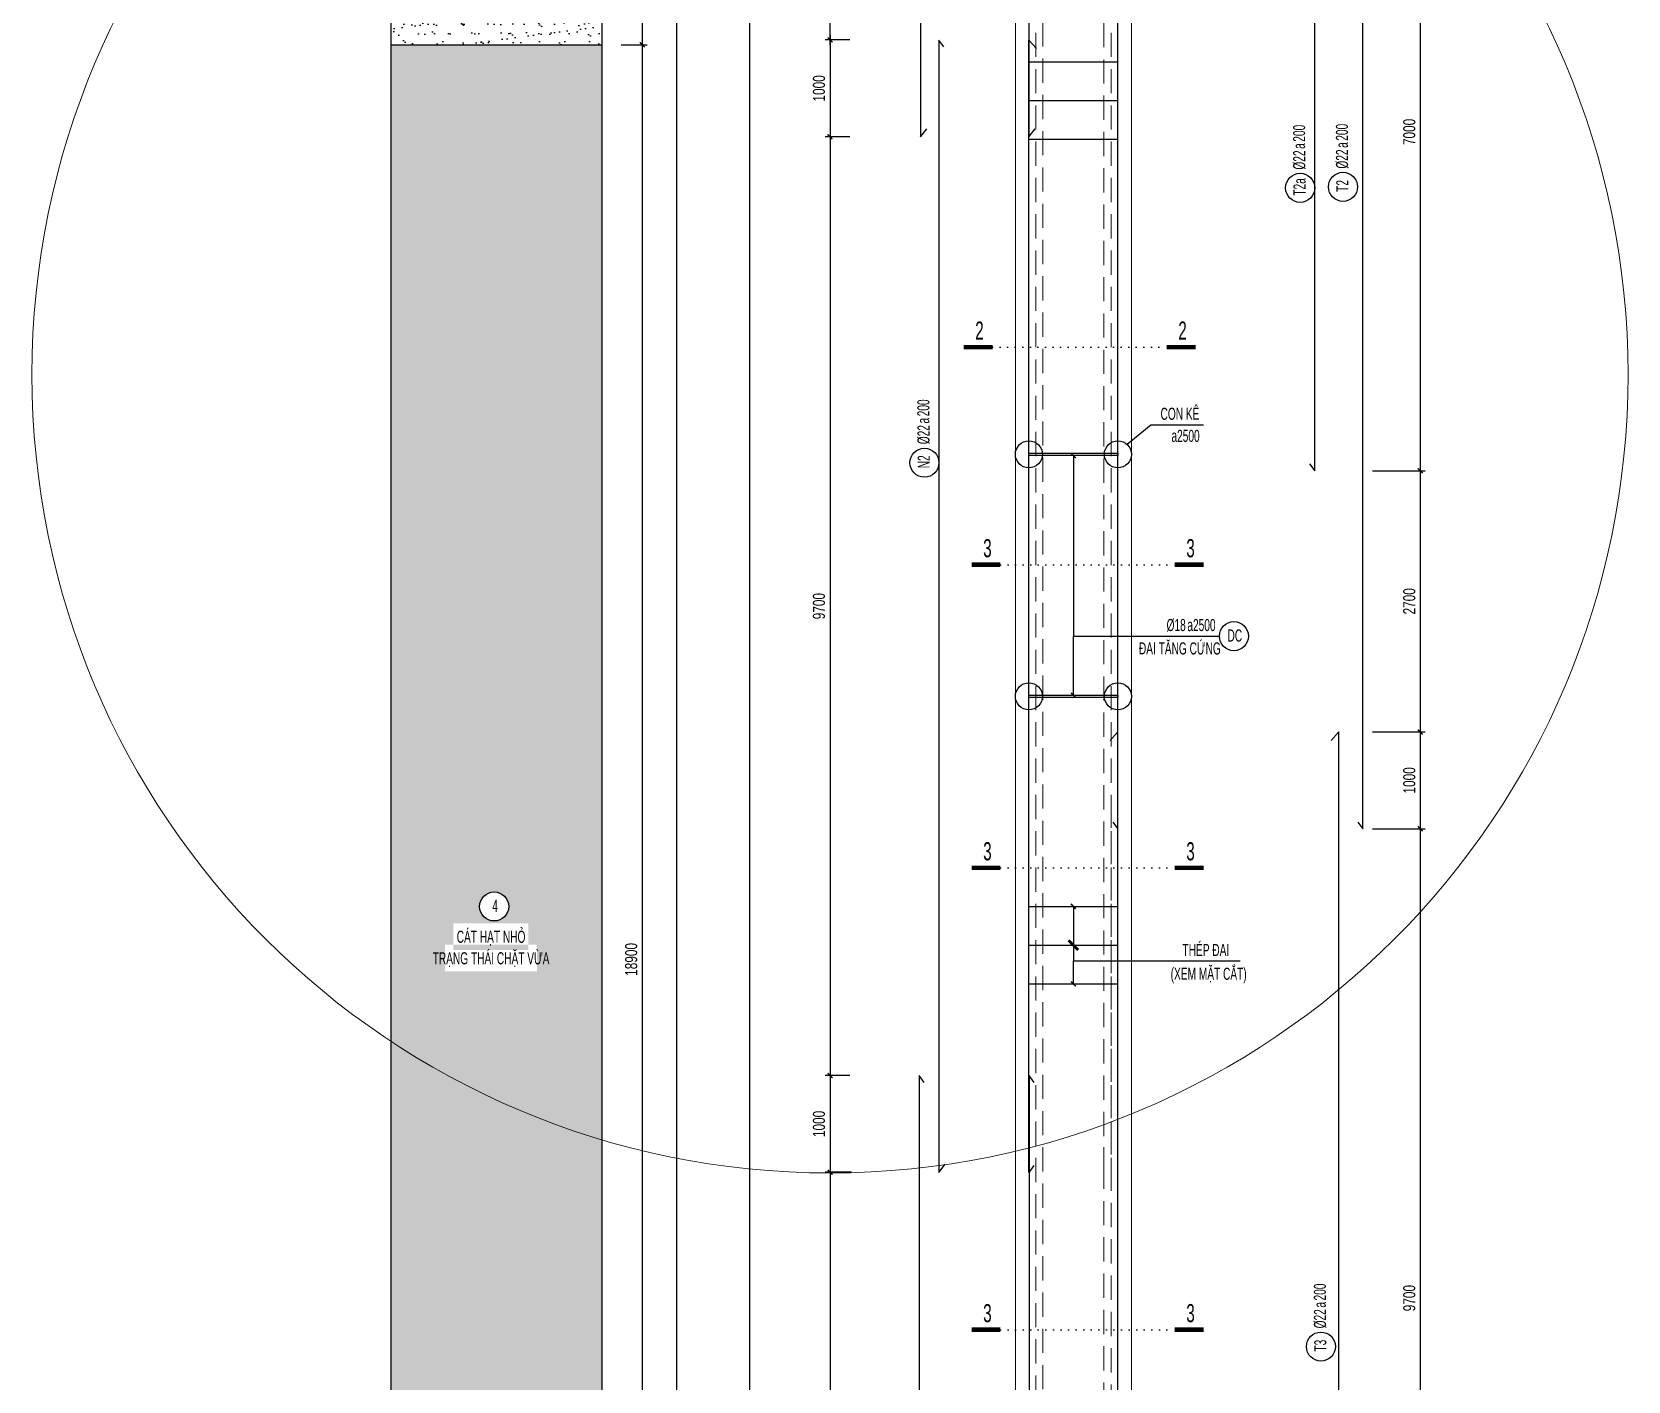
# Model space of a CAD drawing. Header units: millimetres. Extents: x -147841 to 368790, y -162721 to 84261.
# Drawn here: x 171585 to 188084, y -120567 to -106627 of the extents above; entities that cross this region are included whole.
import ezdxf
from ezdxf.enums import TextEntityAlignment as Align

# ---------------------------------------------------------------- set-up
doc = ezdxf.new("R2010")
doc.units = ezdxf.units.MM
doc.header["$LTSCALE"] = 1000
doc.header["$MEASUREMENT"] = 0
doc.header["$PDMODE"] = 1
doc.header["$PDSIZE"] = -10
doc.linetypes.add('DASHED', pattern=[0.75, 0.5, -0.25])
doc.linetypes.add('DOT', pattern=[0.25, 0, -0.25])
doc.layers.get('0').update_dxf_attribs({"linetype": 'CONTINUOUS', "lineweight": 18})
doc.layers.get('DEFPOINTS').update_dxf_attribs({"color": 5, "linetype": 'CONTINUOUS', "lineweight": 18})
for name, color, linetype, lineweight in [('0-THAY', 7, 'CONTINUOUS', 18), ('ccu11-Dim', 8, 'CONTINUOUS', 18), ('DIM', 8, 'CONTINUOUS', 18)]:
    doc.layers.add(name, color=color, linetype=linetype, lineweight=lineweight)
for name, color, linetype in [('0-THEP-CHU', 4, 'CONTINUOUS'), ('ccu11-Manh', 8, 'CONTINUOUS'), ('ccu11-Thay', 7, 'CONTINUOUS'), ('KC-Chidan', 9, 'CONTINUOUS'), ('KC-Cotthep', 8, 'CONTINUOUS'), ('KC-Dim', 8, 'CONTINUOUS'), ('KC-Hatch', 251, 'CONTINUOUS'), ('KC-Text', 31, 'CONTINUOUS'), ('KC-Thay', 7, 'CONTINUOUS'), ('THEPDAI', 6, 'CONTINUOUS')]:
    doc.layers.add(name, color=color, linetype=linetype)
doc.styles.add('ARIAL', font='arial.ttf', dxfattribs={"width": 0.7})
doc.styles.add('ccu11-dim', font='vnsimli.shx', dxfattribs={"width": 0.65, "bigfont": 'bigfont.shx'})
doc.dimstyles.new('2.5-50', dxfattribs={"dimscale": 50, "dimtxt": 2.5, "dimasz": 1, "dimexe": 1, "dimexo": 2, "dimgap": 1, "dimtad": 1, "dimdec": 1, "dimdsep": 46, "dimtxsty": 'ARIAL', "dimblk": 'ARCHTICK', "dimcen": -1, "dimdle": 1, "dimclrd": 256, "dimclre": 256, "dimclrt": 3, "dimadec": 0, "dimazin": 2, "dimtfac": 0.1, "dimtdec": 1, "dimtmove": 0, "dimatfit": 1, "dimldrblk": 'ARCHTICK', "dimfxl": 1, "dimtvp": 0.833333, "dimtfill": 1, "dimtolj": 1, "dimtzin": 12, "dimarcsym": 0})
doc.dimstyles.new('ccu11-100x2', dxfattribs={"dimscale": 100, "dimtxt": 2.5, "dimasz": 1, "dimexe": 1, "dimexo": 2, "dimgap": 1, "dimtad": 1, "dimdec": 0, "dimlfac": 0.5, "dimdsep": 46, "dimtxsty": 'ccu11-dim', "dimblk": 'ARCHTICK', "dimcen": -1, "dimdle": 1, "dimclrd": 256, "dimclre": 256, "dimclrt": 31, "dimadec": 0, "dimazin": 2, "dimtfac": 0.1, "dimtdec": 0, "dimtmove": 0, "dimatfit": 1, "dimldrblk": 'ARCHTICK', "dimfxl": 1, "dimtvp": 0.833333, "dimtolj": 1, "dimtzin": 12, "dimarcsym": 0})

# ---------------------------------------------------------------- blocks, each defined once
blk = doc.blocks.new('att_thep_2')
blk.add_circle((-300, 0), 300)
at = {"color": 3, "style": 'ARIAL', "width": 0.6}
blk.add_attdef('DK', text='', height=250, dxfattribs=at).set_placement((467, 105), align=Align.CENTER)
at = {"color": 31, "style": 'ARIAL', "width": 0.6}
blk.add_attdef('SH', text='', height=250, dxfattribs=at).set_placement((-281, -111), align=Align.CENTER)
at = {"color": 2, "style": 'ARIAL', "width": 0.6}
blk.add_attdef('KC', text='', height=250, dxfattribs=at).set_placement((472, -355), align=Align.CENTER)
blk = doc.blocks.new('_ARCHTICK')
at = {"color": 0, "linetype": 'ByBlock', "const_width": 0.3}
blk.add_lwpolyline([(-0.5, -0.5), (0.5, 0.5)], dxfattribs=at)
blk = doc.blocks.new('*D376')
at = {"layer": 'DEFPOINTS', "color": 0, "ltscale": 3000, "transparency": 16777216}
for p in [(177576, -101260), (177576, -106760), (177894, -106760)]:
    blk.add_point(p, dxfattribs=at)
at = {"layer": 'KC-Dim', "lineweight": -2, "ltscale": 3000, "transparency": 16777216}
for p, q in [((177676, -101260), (177944, -101260)), ((177894, -101210), (177894, -106810)), ((177676, -106760), (177944, -106760))]:
    blk.add_line(p, q, dxfattribs=at)
at = {"layer": 'KC-Dim', "lineweight": -2, "ltscale": 3000, "transparency": 16777216, "xscale": 50, "yscale": 50, "zscale": 50}
for p, rotation in [((177894, -101260), 90), ((177894, -106760), 270)]:
    blk.add_blockref('_ARCHTICK', p, dxfattribs=dict(at, rotation=rotation))
at = {"layer": 'KC-Dim', "color": 3, "ltscale": 3000, "transparency": 16777216, "insert": (177780, -104010), "char_height": 125, "attachment_point": 5, "rotation": 90, "style": 'ARIAL', "bg_fill": 3, "box_fill_scale": 1.25, "bg_fill_color": 256, "bg_fill_true_color": 13158600, "bg_fill_transparency": 0}
blk.add_mtext('\\A1;5500', dxfattribs=at)
blk = doc.blocks.new('*D310')
at = {"layer": 'DEFPOINTS', "color": 0, "linetype": 'ByBlock', "ltscale": 30, "transparency": 16777216}
for p in [(180140, -106710), (179835, -107710), (180140, -107710)]:
    blk.add_point(p, dxfattribs=at)
at = {"layer": 'KC-Dim', "linetype": 'ByBlock', "lineweight": -2, "ltscale": 30, "transparency": 16777216}
for p, q in [((180040, -106710), (179785, -106710)), ((179835, -106660), (179835, -107760)), ((180040, -107710), (179785, -107710))]:
    blk.add_line(p, q, dxfattribs=at)
at = {"layer": 'KC-Dim', "linetype": 'ByBlock', "lineweight": -2, "ltscale": 30, "transparency": 16777216, "xscale": 50, "yscale": 50, "zscale": 50}
for p, rotation in [((179835, -106710), 90), ((179835, -107710), 270)]:
    blk.add_blockref('_ARCHTICK', p, dxfattribs=dict(at, rotation=rotation))
at = {"layer": 'KC-Dim', "color": 3, "linetype": 'ByBlock', "ltscale": 30, "transparency": 16777216, "insert": (179721, -107210), "char_height": 125, "attachment_point": 5, "rotation": 90, "style": 'ARIAL', "bg_fill": 3, "box_fill_scale": 1.25, "bg_fill_color": 256, "bg_fill_true_color": 13158600, "bg_fill_transparency": 0}
blk.add_mtext('\\A1;1000', dxfattribs=at)
blk = doc.blocks.new('*D311')
at = {"layer": 'DEFPOINTS', "color": 0, "ltscale": 3000, "transparency": 16777216}
for p in [(180140, -117410), (179835, -118410), (180140, -118410)]:
    blk.add_point(p, dxfattribs=at)
at = {"layer": 'DIM', "lineweight": -2, "ltscale": 3000, "transparency": 16777216}
for p, q in [((180040, -117410), (179785, -117410)), ((179835, -117360), (179835, -118460)), ((180040, -118410), (179785, -118410))]:
    blk.add_line(p, q, dxfattribs=at)
at = {"layer": 'DIM', "lineweight": -2, "ltscale": 3000, "transparency": 16777216, "xscale": 50, "yscale": 50, "zscale": 50}
for p, rotation in [((179835, -117410), 90), ((179835, -118410), 270)]:
    blk.add_blockref('_ARCHTICK', p, dxfattribs=dict(at, rotation=rotation))
at = {"layer": 'DIM', "color": 3, "ltscale": 3000, "transparency": 16777216, "insert": (179721, -117910), "char_height": 125, "attachment_point": 5, "rotation": 90, "style": 'ARIAL', "bg_fill": 3, "box_fill_scale": 1.25, "bg_fill_color": 256, "bg_fill_true_color": 13158600, "bg_fill_transparency": 0}
blk.add_mtext('\\A1;1000', dxfattribs=at)
blk = doc.blocks.new('*D312')
at = {"layer": 'DEFPOINTS', "color": 0, "ltscale": 3000, "transparency": 16777216}
for p in [(185344, -104160), (185344, -111160), (185936, -111160)]:
    blk.add_point(p, dxfattribs=at)
at = {"layer": 'DIM', "lineweight": -2, "ltscale": 3000, "transparency": 16777216}
for p, q in [((185936, -104110), (185936, -111210)), ((185444, -104160), (185986, -104160)), ((185444, -111160), (185986, -111160))]:
    blk.add_line(p, q, dxfattribs=at)
at = {"layer": 'DIM', "lineweight": -2, "ltscale": 3000, "transparency": 16777216, "xscale": 50, "yscale": 50, "zscale": 50}
for p, rotation in [((185936, -104160), 90), ((185936, -111160), 270)]:
    blk.add_blockref('_ARCHTICK', p, dxfattribs=dict(at, rotation=rotation))
at = {"layer": 'DIM', "color": 3, "ltscale": 3000, "transparency": 16777216, "insert": (185823, -107660), "char_height": 125, "attachment_point": 5, "rotation": 90, "style": 'ARIAL', "bg_fill": 3, "box_fill_scale": 1.25, "bg_fill_color": 256, "bg_fill_true_color": 13158600, "bg_fill_transparency": 0}
blk.add_mtext('\\A1;7000', dxfattribs=at)
blk = doc.blocks.new('*D313')
at = {"layer": 'DEFPOINTS', "color": 0, "ltscale": 3000, "transparency": 16777216}
for p in [(180140, -107710), (179835, -117410), (180140, -117410)]:
    blk.add_point(p, dxfattribs=at)
at = {"layer": 'DIM', "lineweight": -2, "ltscale": 3000, "transparency": 16777216}
for p, q in [((180040, -107710), (179785, -107710)), ((179835, -107660), (179835, -117460)), ((180040, -117410), (179785, -117410))]:
    blk.add_line(p, q, dxfattribs=at)
at = {"layer": 'DIM', "lineweight": -2, "ltscale": 3000, "transparency": 16777216, "xscale": 50, "yscale": 50, "zscale": 50}
for p, rotation in [((179835, -107710), 90), ((179835, -117410), 270)]:
    blk.add_blockref('_ARCHTICK', p, dxfattribs=dict(at, rotation=rotation))
at = {"layer": 'DIM', "color": 3, "ltscale": 3000, "transparency": 16777216, "insert": (179721, -112560), "char_height": 125, "attachment_point": 5, "rotation": 90, "style": 'ARIAL', "bg_fill": 3, "box_fill_scale": 1.25, "bg_fill_color": 256, "bg_fill_true_color": 13158600, "bg_fill_transparency": 0}
blk.add_mtext('\\A1;9700', dxfattribs=at)
blk = doc.blocks.new('*U120')
blk.add_circle((-6, 300), 300)
at = {"color": 31, "style": 'ARIAL', "width": 0.6}
blk.add_attdef('SH', text='', height=250, dxfattribs=at).set_placement((13, 189), align=Align.CENTER)
blk.add_attdef('DK', text='', height=250, dxfattribs=at).set_placement((773, 195), align=Align.RIGHT)
blk.add_attdef('KC', (953, 197), '', height=250, dxfattribs=at)
at = {"layer": 'KC-Text', "color": 31, "style": 'ARIAL', "width": 0.6}
blk.add_text('a', height=250, dxfattribs=at).set_placement((805, 199))
blk = doc.blocks.new('*D329')
at = {"layer": 'DEFPOINTS', "color": 0, "ltscale": 3000, "transparency": 16777216}
for p in [(177576, -106760), (177576, -125660), (177894, -125660)]:
    blk.add_point(p, dxfattribs=at)
at = {"layer": 'KC-Dim', "lineweight": -2, "ltscale": 3000, "transparency": 16777216}
for p, q in [((177894, -106710), (177894, -125710)), ((177676, -106760), (177944, -106760)), ((177676, -125660), (177944, -125660))]:
    blk.add_line(p, q, dxfattribs=at)
at = {"layer": 'KC-Dim', "lineweight": -2, "ltscale": 3000, "transparency": 16777216, "xscale": 50, "yscale": 50, "zscale": 50}
for p, rotation in [((177894, -106760), 90), ((177894, -125660), 270)]:
    blk.add_blockref('_ARCHTICK', p, dxfattribs=dict(at, rotation=rotation))
at = {"layer": 'KC-Dim', "color": 3, "ltscale": 3000, "transparency": 16777216, "insert": (177780, -116210), "char_height": 125, "attachment_point": 5, "rotation": 90, "style": 'ARIAL', "bg_fill": 3, "box_fill_scale": 1.25, "bg_fill_color": 256, "bg_fill_true_color": 13158600, "bg_fill_transparency": 0}
blk.add_mtext('\\A1;18900', dxfattribs=at)
blk = doc.blocks.new('*D333')
at = {"layer": 'DEFPOINTS', "color": 0, "ltscale": 3000, "transparency": 16777216}
for p in [(179456, -95960), (179001, -145960), (179456, -145960)]:
    blk.add_point(p, dxfattribs=at)
at = {"layer": 'KC-Dim', "lineweight": -2, "ltscale": 3000, "transparency": 16777216}
for p, q in [((179356, -95960), (178951, -95960)), ((179001, -95910), (179001, -146010)), ((179356, -145960), (178951, -145960))]:
    blk.add_line(p, q, dxfattribs=at)
at = {"layer": 'KC-Dim', "lineweight": -2, "ltscale": 3000, "transparency": 16777216, "xscale": 50, "yscale": 50, "zscale": 50}
for p, rotation in [((179001, -95960), 90), ((179001, -145960), 270)]:
    blk.add_blockref('_ARCHTICK', p, dxfattribs=dict(at, rotation=rotation))
at = {"layer": 'KC-Dim', "color": 3, "ltscale": 3000, "transparency": 16777216, "insert": (178887, -120960), "char_height": 125, "attachment_point": 5, "rotation": 90, "style": 'ARIAL', "bg_fill": 3, "box_fill_scale": 1.25, "bg_fill_color": 256, "bg_fill_true_color": 13158600, "bg_fill_transparency": 0}
blk.add_mtext('\\A1;50000', dxfattribs=at)
blk = doc.blocks.new('*D334')
at = {"layer": 'DEFPOINTS', "color": 0, "ltscale": 3000, "transparency": 16777216}
for p in [(180157, -118410), (179835, -128110), (180157, -128110)]:
    blk.add_point(p, dxfattribs=at)
at = {"layer": 'DIM', "lineweight": -2, "ltscale": 3000, "transparency": 16777216}
for p, q in [((180057, -118410), (179785, -118410)), ((179835, -118360), (179835, -128160)), ((180057, -128110), (179785, -128110))]:
    blk.add_line(p, q, dxfattribs=at)
at = {"layer": 'DIM', "lineweight": -2, "ltscale": 3000, "transparency": 16777216, "xscale": 50, "yscale": 50, "zscale": 50}
for p, rotation in [((179835, -118410), 90), ((179835, -128110), 270)]:
    blk.add_blockref('_ARCHTICK', p, dxfattribs=dict(at, rotation=rotation))
at = {"layer": 'DIM', "color": 3, "ltscale": 3000, "transparency": 16777216, "insert": (179721, -123260), "char_height": 125, "attachment_point": 5, "rotation": 90, "style": 'ARIAL', "bg_fill": 3, "box_fill_scale": 1.25, "bg_fill_color": 256, "bg_fill_true_color": 13158600, "bg_fill_transparency": 0}
blk.add_mtext('\\A1;9700', dxfattribs=at)
blk = doc.blocks.new('*D335')
at = {"layer": 'DEFPOINTS', "color": 0, "ltscale": 3000, "transparency": 16777216}
for p in [(185344, -113860), (185344, -114860), (185936, -114860)]:
    blk.add_point(p, dxfattribs=at)
at = {"layer": 'DIM', "lineweight": -2, "ltscale": 3000, "transparency": 16777216}
for p, q in [((185936, -113810), (185936, -114910)), ((185444, -113860), (185986, -113860)), ((185444, -114860), (185986, -114860))]:
    blk.add_line(p, q, dxfattribs=at)
at = {"layer": 'DIM', "lineweight": -2, "ltscale": 3000, "transparency": 16777216, "xscale": 50, "yscale": 50, "zscale": 50}
for p, rotation in [((185936, -113860), 90), ((185936, -114860), 270)]:
    blk.add_blockref('_ARCHTICK', p, dxfattribs=dict(at, rotation=rotation))
at = {"layer": 'DIM', "color": 3, "ltscale": 3000, "transparency": 16777216, "insert": (185823, -114360), "char_height": 125, "attachment_point": 5, "rotation": 90, "style": 'ARIAL', "bg_fill": 3, "box_fill_scale": 1.25, "bg_fill_color": 256, "bg_fill_true_color": 13158600, "bg_fill_transparency": 0}
blk.add_mtext('\\A1;1000', dxfattribs=at)
blk = doc.blocks.new('*D336')
at = {"layer": 'DEFPOINTS', "color": 0, "ltscale": 3000, "transparency": 16777216}
for p in [(185344, -114860), (185344, -124560), (185936, -124560)]:
    blk.add_point(p, dxfattribs=at)
at = {"layer": 'DIM', "lineweight": -2, "ltscale": 3000, "transparency": 16777216}
for p, q in [((185936, -114810), (185936, -124610)), ((185444, -114860), (185986, -114860)), ((185444, -124560), (185986, -124560))]:
    blk.add_line(p, q, dxfattribs=at)
at = {"layer": 'DIM', "lineweight": -2, "ltscale": 3000, "transparency": 16777216, "xscale": 50, "yscale": 50, "zscale": 50}
for p, rotation in [((185936, -114860), 90), ((185936, -124560), 270)]:
    blk.add_blockref('_ARCHTICK', p, dxfattribs=dict(at, rotation=rotation))
at = {"layer": 'DIM', "color": 3, "ltscale": 3000, "transparency": 16777216, "insert": (185823, -119710), "char_height": 125, "attachment_point": 5, "rotation": 90, "style": 'ARIAL', "bg_fill": 3, "box_fill_scale": 1.25, "bg_fill_color": 256, "bg_fill_true_color": 13158600, "bg_fill_transparency": 0}
blk.add_mtext('\\A1;9700', dxfattribs=at)
blk = doc.blocks.new('*D337')
at = {"layer": 'DEFPOINTS', "color": 0, "linetype": 'ByBlock', "ltscale": 30, "transparency": 16777216}
for p in [(179835, -96010), (180769, -96010), (180140, -106710)]:
    blk.add_point(p, dxfattribs=at)
at = {"layer": 'KC-Dim', "linetype": 'ByBlock', "lineweight": -2, "ltscale": 30, "transparency": 16777216}
for p, q in [((180669, -96010), (179785, -96010)), ((179835, -106760), (179835, -95960)), ((180040, -106710), (179785, -106710))]:
    blk.add_line(p, q, dxfattribs=at)
at = {"layer": 'KC-Dim', "linetype": 'ByBlock', "lineweight": -2, "ltscale": 30, "transparency": 16777216, "xscale": 50, "yscale": 50, "zscale": 50}
for p, rotation in [((179835, -96010), 90), ((179835, -106710), 270)]:
    blk.add_blockref('_ARCHTICK', p, dxfattribs=dict(at, rotation=rotation))
at = {"layer": 'KC-Dim', "color": 3, "linetype": 'ByBlock', "ltscale": 30, "transparency": 16777216, "insert": (179721, -101360), "char_height": 125, "attachment_point": 5, "rotation": 90, "style": 'ARIAL', "bg_fill": 3, "box_fill_scale": 1.25, "bg_fill_color": 256, "bg_fill_true_color": 13158600, "bg_fill_transparency": 0}
blk.add_mtext('\\A1;10700', dxfattribs=at)
blk = doc.blocks.new('att_thep_1')
blk.add_circle((0, 300), 300)
at = {"color": 31, "style": 'ARIAL', "width": 0.6}
blk.add_attdef('SH', text='', height=250, dxfattribs=at).set_placement((19, 189), align=Align.CENTER)
blk.add_attdef('DK', text='', height=250, dxfattribs=at).set_placement((773, 195), align=Align.RIGHT)
blk.add_attdef('KC', (953, 197), '', height=250, dxfattribs=at)
at = {"layer": 'KC-Text', "color": 31, "style": 'ARIAL', "width": 0.6}
blk.add_text('a', height=250, dxfattribs=at).set_placement((805, 199))
blk = doc.blocks.new('*U19')
at = {"color": 3, "linetype": 'DOT', "ltscale": 0.5}
blk.add_line((-1640, 0), (1239, 0), dxfattribs=at)
at = {"color": 4, "const_width": 75}
for points in [[(-2119, 0), (-1640, 0)], [(1239, 0), (1719, 0)]]:
    blk.add_lwpolyline(points, dxfattribs=at)
at = {"color": 31, "style": 'ARIAL', "width": 0.6}
for tag, p in [('MC3', (-1856, 274)), ('MC4', (1503, 274))]:
    blk.add_attdef(tag, text='', height=300, dxfattribs=at).set_placement(p, align=Align.MIDDLE_CENTER)
blk = doc.blocks.new('*D1125')
at = {"layer": 'DEFPOINTS', "color": 0, "ltscale": 3000, "transparency": 16777216}
for p in [(185344, -111160), (185344, -113860), (185936, -113860)]:
    blk.add_point(p, dxfattribs=at)
at = {"layer": 'KC-Dim', "lineweight": -2, "ltscale": 3000, "transparency": 16777216}
for p, q in [((185444, -111160), (185986, -111160)), ((185936, -111110), (185936, -113910)), ((185444, -113860), (185986, -113860))]:
    blk.add_line(p, q, dxfattribs=at)
at = {"layer": 'KC-Dim', "lineweight": -2, "ltscale": 3000, "transparency": 16777216, "xscale": 50, "yscale": 50, "zscale": 50}
for p, rotation in [((185936, -111160), 90), ((185936, -113860), 270)]:
    blk.add_blockref('_ARCHTICK', p, dxfattribs=dict(at, rotation=rotation))
at = {"layer": 'KC-Dim', "color": 3, "ltscale": 3000, "transparency": 16777216, "insert": (185823, -112510), "char_height": 125, "attachment_point": 5, "rotation": 90, "style": 'ARIAL', "bg_fill": 3, "box_fill_scale": 1.25, "bg_fill_color": 256, "bg_fill_true_color": 13158600, "bg_fill_transparency": 0}
blk.add_mtext('\\A1;2700', dxfattribs=at)

msp = doc.modelspace()

# ---------------------------------------------------------------- hatches: boundary and pattern name
at = {"layer": 'KC-Hatch', "ltscale": 3000}
h = msp.add_hatch(dxfattribs=at)
h.set_pattern_fill('CATTHO01', color=256, scale=100)
h.set_pattern_definition([(37.5, (56711.17, 0), (-6.29934, 192.68238), [0, -152, 0, -170, 0, -162.5]), (7.5, (56711.17, 0), (176.97767, 282.2146), [0, -82, 0, -137, 0, -52.5]), (327.5, (56588.17, 0), (311.41419, 0.5659), [0, -50, 0, -180, 0, -235]), (317.5, (56588.17, 0), (300.61266, 87.76756), [0, -25, 0, -118, 0, -135])])
h.paths.add_polyline_path([(177475.79, -101260.19), (175298.85, -101260.19), (175298.85, -106760.19), (177475.79, -106760.19)])
edge = h.paths.add_edge_path(flags=16)
edge.add_arc((176363.17, -103281.87), 150, 0, 360)
h.paths.add_polyline_path([(176311.61, -103371.76), (176433.75, -103371.76), (176433.75, -103180.16), (176311.61, -103180.16)], flags=0)
h.paths.add_polyline_path([(175681.44, -103953.67), (176980.89, -103953.67), (176980.89, -103677.28), (175681.44, -103677.28)], flags=16)
h.paths.add_polyline_path([(175932.43, -103731.24), (176716.96, -103731.24), (176716.96, -103454.85), (175932.43, -103454.85)], flags=16)
h = msp.add_hatch(dxfattribs=at)
h.set_pattern_fill('CATTHO01', color=256, scale=70)
h.set_pattern_definition([(37.5, (56711.17, 0), (-4.409535, 134.877664), [0, -106.4, 0, -119, 0, -113.75]), (7.5, (56711.17, 0), (123.88437, 197.55022), [0, -57.4, 0, -95.9, 0, -36.75]), (327.5, (56625.07, 0), (217.98993, 0.39613), [0, -35, 0, -126, 0, -164.5]), (317.5, (56625.07, 0), (210.42886, 61.43729), [0, -17.5, 0, -82.6, 0, -94.5])])
h.paths.add_polyline_path([(177475.79, -106760.19), (175298.85, -106760.19), (175298.85, -125660.19), (177475.79, -125660.19)])
edge = h.paths.add_edge_path(flags=16)
edge.add_arc((176363.17, -115663.08), 150, 0, 360)
h.paths.add_polyline_path([(176312.3, -115750.07), (176433.07, -115750.07), (176433.07, -115562.57), (176312.3, -115562.57)], flags=0)
h.paths.add_polyline_path([(175856, -116334.89), (176806.33, -116334.89), (176806.33, -116058.5), (175856, -116058.5)], flags=16)
h.paths.add_polyline_path([(175940.59, -116112.45), (176715.4, -116112.45), (176715.4, -115836.06), (175940.59, -115836.06)], flags=16)

# ---------------------------------------------------------------- linework, layer by layer
at = {"layer": '0-THAY'}
for p, q in [((181750.66, -95960.19), (181750.66, -145960.19)), ((182950.66, -97760.19), (182950.66, -145960.19))]:
    msp.add_line(p, q, dxfattribs=at)
at = {"layer": '0-THEP-CHU', "linetype": 'Continuous'}
for points in [[(180821.02, -96080.19), (180769.02, -96010.19), (180769.02, -107710.19), (180833.99, -107627.03)], [(181942.66, -96080.19), (181890.66, -96010.19), (181890.66, -107710.19), (181955.62, -107627.03)], [(182758.66, -114790.19), (182810.66, -114860.19), (182810.66, -103160.19), (182731.74, -103248.44)], [(184792.83, -111090.19), (184844.83, -111160.19), (184844.83, -103160.19), (184765.9, -103248.44)], [(185291.55, -114790.19), (185343.55, -114860.19), (185343.55, -103160.19), (185264.63, -103248.44)], [(181012.64, -106780.19), (180960.64, -106710.19), (180960.64, -118410.19), (181025.6, -118327.03)], [(181942.66, -118340.19), (181890.66, -118410.19), (181890.66, -106710.19), (181969.58, -106798.44)], [(182764.95, -125477.06), (182810.66, -125560.19), (182810.66, -113860.19), (182731.74, -113948.44)], [(185041.57, -125490.19), (185093.57, -125560.19), (185093.57, -113860.19), (185014.65, -113948.44)], [(180807.83, -117480.19), (180755.83, -117410.19), (180755.83, -129110.19), (180820.79, -129027.03)], [(181944.94, -117480.19), (181892.94, -117410.19), (181892.94, -129110.19), (181957.9, -129027.03)]]:
    msp.add_lwpolyline(points, dxfattribs=at)
at = {"layer": 'ccu11-Dim', "linetype": 'DASHED', "ltscale": 0.5}
for points in [[(182035.66, -143151.57), (182035.66, -95760.19), (181960.66, -95760.19), (181960.66, -143151.57)], [(182665.66, -118410.19), (182665.66, -95760.19), (182740.66, -95760.19), (182740.66, -118410.19)], [(182740.66, -114601.57), (182740.66, -145581.63), (182665.66, -145581.63), (182665.66, -118151.57)]]:
    msp.add_lwpolyline(points, dxfattribs=at)
at = {"layer": 'ccu11-Manh', "linetype": 'Continuous'}
msp.add_lwpolyline([(183694.64, -110690.55), (183151.14, -110690.55), (182907.72, -110890.66)], dxfattribs=at)
at = {"layer": 'ccu11-Manh'}
for centre in [(181890.66, -110991.55), (182810.66, -110991.55), (181890.66, -113491.55), (182810.66, -113491.55)]:
    msp.add_circle(centre, 140, dxfattribs=at)
at = {"layer": 'ccu11-Thay'}
msp.add_line((175298.85, -106760.19), (177475.79, -106760.19), dxfattribs=at)
at = {"layer": 'ccu11-Thay', "linetype": 'Continuous'}
msp.add_lwpolyline([(175298.85, -145960.19), (175298.85, -95960.19), (177475.79, -95960.19), (177475.79, -145960.19)], dxfattribs=at)
at = {"layer": 'KC-Thay', "ltscale": 3000}
msp.add_line((178247.44, -95960.19), (178247.44, -145960.19), dxfattribs=at)
at = {"layer": 'THEPDAI'}
for p, q in [((181890.66, -106933.98), (182810.66, -106933.98)), ((181890.66, -107333.98), (182810.66, -107333.98)), ((181890.66, -107733.98), (182810.66, -107733.98)), ((181890.66, -115662.4), (182810.66, -115662.4)), ((181890.66, -116062.4), (182810.66, -116062.4)), ((181890.66, -116462.4), (182810.66, -116462.4))]:
    msp.add_line(p, q, dxfattribs=at)
at = {"layer": 'THEPDAI', "color": 3}
for points in [[(181890.66, -110979.25), (182810.66, -110979.25), (182810.66, -111003.85), (181890.66, -111003.85)], [(181890.66, -113479.25), (182810.66, -113479.25), (182810.66, -113503.85), (181890.66, -113503.85)]]:
    msp.add_lwpolyline(points, close=True, dxfattribs=at)

# ---------------------------------------------------------------- block references
at = {"layer": 'KC-Chidan', "xscale": 0.625, "yscale": 0.625, "zscale": 0.625}
for p, values in [((182539.42, -109883.3), {'MC4': '2', 'MC3': '2'}), ((182621.92, -112132.15), {'MC4': '3', 'MC3': '3'}), ((182621.92, -115263.9), {'MC4': '3', 'MC3': '3'}), ((182621.92, -120036.5), {'MC4': '3', 'MC3': '3'})]:
    msp.add_blockref('*U19', p, dxfattribs=at).add_auto_attribs(values)
at = {"layer": 'KC-Cotthep'}
ref = msp.add_blockref('att_thep_1', (184844.83, -108237.51), dxfattribs=dict(at, xscale=0.5, yscale=0.5, zscale=0.5, rotation=90))
ref.add_attrib('SH', 'T2a', dxfattribs={"layer": '0', "color": 31, "height": 125, "rotation": 90, "style": 'ARIAL', "width": 0.6}).set_placement((184750.56, -108228), align=Align.CENTER)
ref.add_attrib('KC', '200', (184746.24, -107761.07), dxfattribs={"layer": '0', "color": 2, "height": 125, "rotation": 90, "style": 'ARIAL', "width": 0.6})
ref.add_attrib('DK', '%%C22', dxfattribs={"layer": '0', "color": 2, "height": 125, "rotation": 90, "style": 'ARIAL', "width": 0.6}).set_placement((184747.38, -107851.23), align=Align.RIGHT)
ref = msp.add_blockref('*U120', (180960.67, -111075.02), dxfattribs=dict(at, xscale=0.5, yscale=0.5, zscale=0.5, rotation=90))
ref.add_attrib('SH', 'N2', dxfattribs={"layer": '0', "color": 31, "height": 125, "rotation": 90, "style": 'ARIAL', "width": 0.6}).set_placement((180866.41, -111068.45), align=Align.CENTER)
ref.add_attrib('KC', '200', (180862.08, -110598.59), dxfattribs={"layer": '0', "color": 2, "height": 125, "rotation": 90, "style": 'ARIAL', "width": 0.6})
ref.add_attrib('DK', '%%C22', dxfattribs={"layer": '0', "color": 2, "height": 125, "rotation": 90, "style": 'ARIAL', "width": 0.6}).set_placement((180863.22, -110688.75), align=Align.RIGHT)
ref = msp.add_blockref('att_thep_2', (184159.85, -112870.07), dxfattribs=dict(at, xscale=0.5, yscale=0.5, zscale=0.5))
ref.add_attrib('KC', 'a2500', dxfattribs={"layer": '0', "color": 2, "height": 125, "style": 'ARIAL', "width": 0.6}).set_placement((183674.51, -112817.67), align=Align.CENTER)
ref.add_attrib('DK', '%%C18', dxfattribs={"layer": '0', "color": 215, "height": 125, "style": 'ARIAL', "width": 0.6}).set_placement((183412.97, -112817.36), align=Align.CENTER)
ref.add_attrib('SH', 'DC', dxfattribs={"layer": '0', "color": 31, "height": 125, "style": 'ARIAL', "width": 0.6}).set_placement((184019.36, -112925.81), align=Align.CENTER)
ref = msp.add_blockref('att_thep_2', (176513.17, -115663.08), dxfattribs=dict(at, xscale=0.5, yscale=0.5, zscale=0.5))
ref.add_attrib('SH', '4', dxfattribs={"layer": '0', "color": 31, "height": 125, "style": 'ARIAL', "width": 0.6}).set_placement((176372.68, -115718.82), align=Align.CENTER)
ref = msp.add_blockref('att_thep_1', (185059.6, -120210.42), dxfattribs=dict(at, xscale=0.5, yscale=0.5, zscale=0.5, rotation=90))
ref.add_attrib('SH', 'T3', dxfattribs={"layer": '0', "color": 31, "height": 125, "rotation": 90, "style": 'ARIAL', "width": 0.6}).set_placement((184965.34, -120200.91), align=Align.CENTER)
ref.add_attrib('KC', '200', (184961.02, -119733.98), dxfattribs={"layer": '0', "color": 2, "height": 125, "rotation": 90, "style": 'ARIAL', "width": 0.6})
ref.add_attrib('DK', '%%C22', dxfattribs={"layer": '0', "color": 2, "height": 125, "rotation": 90, "style": 'ARIAL', "width": 0.6}).set_placement((184962.16, -119824.14), align=Align.RIGHT)

# ---------------------------------------------------------------- texts
at = {"layer": 'KC-Text', "color": 1, "style": 'ARIAL', "width": 0.6}
for s, p in [('CON KÊ', (183251.59, -110634.5, -269219.91)), ('a2500', (183364.42, -110862.96, -269219.91)), ('ĐAI TĂNG CỨNG', (183028, -113059.14, -269219.91)), ('THÉP ĐAI', (183478.31, -116175.35, -269219.91)), ('(XEM MẶT CẮT)', (183356.24, -116420.66, -269219.91))]:
    msp.add_text(s, height=125, dxfattribs=at).set_placement(p)
for s, p in [('CÁT HẠT NHỎ', (176331.16, -116038.67)), ('TRẠNG THÁI CHẶT VỪA', (176331.16, -116261.11))]:
    msp.add_text(s, height=125, dxfattribs=at).set_placement(p, align=Align.CENTER)

# ---------------------------------------------------------------- dimensions: what is measured, and where the dimension line sits
at = {"layer": 'DIM', "ltscale": 3000}
dim = msp.add_linear_dim(base=(179834.65, -118410.19), p1=(180139.58, -117410.19), p2=(180139.58, -118410.19), angle=90, dimstyle='2.5-50', override={"dimtmove": 1, "dimfxl": 100, "dimfxlon": 1}, dxfattribs=at)
dim.commit()
dim.dimension.update_dxf_attribs({"geometry": '*D311', "text_midpoint": (179720.83, -117910.19)})
at = {"layer": 'KC-Dim', "ltscale": 3000}
dim = msp.add_linear_dim(base=(179000.82, -145960.19), p1=(179456.13, -95960.19), p2=(179456.13, -145960.19), angle=90, dimstyle='2.5-50', override={"dimtmove": 1}, dxfattribs=at)
dim.commit()
dim.dimension.update_dxf_attribs({"geometry": '*D333', "text_midpoint": (178887, -120960.19)})
dim = msp.add_linear_dim(base=(177894.22, -106760.19), p1=(177575.79, -101260.19), p2=(177575.79, -106760.19), angle=90, dimstyle='2.5-50', dxfattribs=at)
dim.commit()
dim.dimension.update_dxf_attribs({"geometry": '*D376', "text_midpoint": (177780.4, -104010.19)})
at = {"layer": 'KC-Dim', "linetype": 'ByBlock', "ltscale": 30}
dim = msp.add_linear_dim(base=(179834.65, -107710.19), p1=(180139.58, -106710.19), p2=(180139.58, -107710.19), angle=90, dimstyle='2.5-50', dxfattribs=at)
dim.commit()
dim.dimension.update_dxf_attribs({"geometry": '*D310', "text_midpoint": (179720.83, -107210.19)})

# ---------------------------------------------------------------- leaders
at = {"layer": 'ccu11-Manh', "ltscale": 3000}
for points, override in [([(182350.66, -111003.85), (182350.66, -112870.07), (183859.85, -112870.07)], {"dimasz": 0.5, "dimtad": 0}), ([(182350.66, -113479.25), (182350.66, -112870.07), (183859.85, -112870.07)], {"dimasz": 0.5, "dimtad": 0}), ([(182350.66, -115662.4), (182350.66, -116225.88), (184075.71, -116225.88)], {"dimasz": 0.5, "dimtad": 0}), ([(182350.66, -116062.4), (182350.66, -116225.88), (184075.71, -116225.88)], {"dimgap": 1, "dimtad": 0}), ([(182350.66, -116462.4), (182350.66, -116225.88), (184075.71, -116225.88)], {"dimasz": 0.5, "dimtad": 0})]:
    msp.add_leader(points, dimstyle='ccu11-100x2', override=override, dxfattribs=at)

# ---------------------------------------------------------------- next in the draw order: dimensions: what is measured, and where the dimension line sits
at = {"layer": 'DIM', "ltscale": 3000}
for base, p1, p2, picture, middle in [((185936.35, -111160.19), (185343.55, -104160.19), (185343.55, -111160.19), '*D312', (185822.53, -107660.19)), ((179834.65, -117410.19), (180139.58, -107710.19), (180139.58, -117410.19), '*D313', (179720.83, -112560.19)), ((185936.35, -114860.19), (185343.55, -113860.19), (185343.55, -114860.19), '*D335', (185822.53, -114360.19)), ((179834.65, -128110.19), (180157.08, -118410.19), (180157.08, -128110.19), '*D334', (179720.83, -123260.19))]:
    dim = msp.add_linear_dim(base=base, p1=p1, p2=p2, angle=90, dimstyle='2.5-50', override={"dimtmove": 1, "dimfxl": 100, "dimfxlon": 1}, dxfattribs=at)
    dim.commit()
    dim.dimension.update_dxf_attribs({"geometry": picture, "text_midpoint": middle})
at = {"layer": 'KC-Dim', "linetype": 'ByBlock', "ltscale": 30}
dim = msp.add_linear_dim(base=(179834.65, -96010.19), p1=(180139.58, -106710.19), p2=(180769.02, -96010.19), angle=90, dimstyle='2.5-50', dxfattribs=at)
dim.commit()
dim.dimension.update_dxf_attribs({"geometry": '*D337', "text_midpoint": (179720.83, -101360.19)})
at = {"layer": 'KC-Dim', "ltscale": 3000}
dim = msp.add_linear_dim(base=(177894.22, -125660.19), p1=(177575.79, -106760.19), p2=(177575.79, -125660.19), angle=90, dimstyle='2.5-50', dxfattribs=at)
dim.commit()
dim.dimension.update_dxf_attribs({"geometry": '*D329', "text_midpoint": (177780.4, -116210.19)})

# ---------------------------------------------------------------- next in the draw order: block references
at = {"layer": 'KC-Cotthep'}
ref = msp.add_blockref('att_thep_1', (185287.34, -108227.21), dxfattribs=dict(at, xscale=0.5, yscale=0.5, zscale=0.5, rotation=90))
ref.add_attrib('SH', 'T2', dxfattribs={"layer": '0', "color": 31, "height": 125, "rotation": 90, "style": 'ARIAL', "width": 0.6}).set_placement((185193.08, -108217.7), align=Align.CENTER)
ref.add_attrib('KC', '200', (185188.75, -107750.77), dxfattribs={"layer": '0', "color": 2, "height": 125, "rotation": 90, "style": 'ARIAL', "width": 0.6})
ref.add_attrib('DK', '%%C22', dxfattribs={"layer": '0', "color": 2, "height": 125, "rotation": 90, "style": 'ARIAL', "width": 0.6}).set_placement((185189.89, -107840.93), align=Align.RIGHT)

# ---------------------------------------------------------------- next in the draw order: dimensions: what is measured, and where the dimension line sits
at = {"layer": 'DIM', "ltscale": 3000}
dim = msp.add_linear_dim(base=(185936.35, -124560.19), p1=(185343.55, -114860.19), p2=(185343.55, -124560.19), angle=90, dimstyle='2.5-50', override={"dimtmove": 1, "dimfxl": 100, "dimfxlon": 1}, dxfattribs=at)
dim.commit()
dim.dimension.update_dxf_attribs({"geometry": '*D336', "text_midpoint": (185822.53, -119710.19)})
at = {"layer": 'KC-Dim', "ltscale": 3000}
dim = msp.add_linear_dim(base=(185936.35, -113860.19), p1=(185343.55, -111160.19), p2=(185343.55, -113860.19), angle=90, dimstyle='2.5-50', dxfattribs=at)
dim.commit()
dim.dimension.update_dxf_attribs({"geometry": '*D1125', "text_midpoint": (185822.53, -112510.19)})

# ---------------------------------------------------------------- next in the draw order: linework, layer by layer
at = {"layer": 'DEFPOINTS', "ltscale": 3000}
msp.add_circle((179834.65, -110166.84), 8249.65, dxfattribs=at)

doc.saveas('drawing.dxf')
